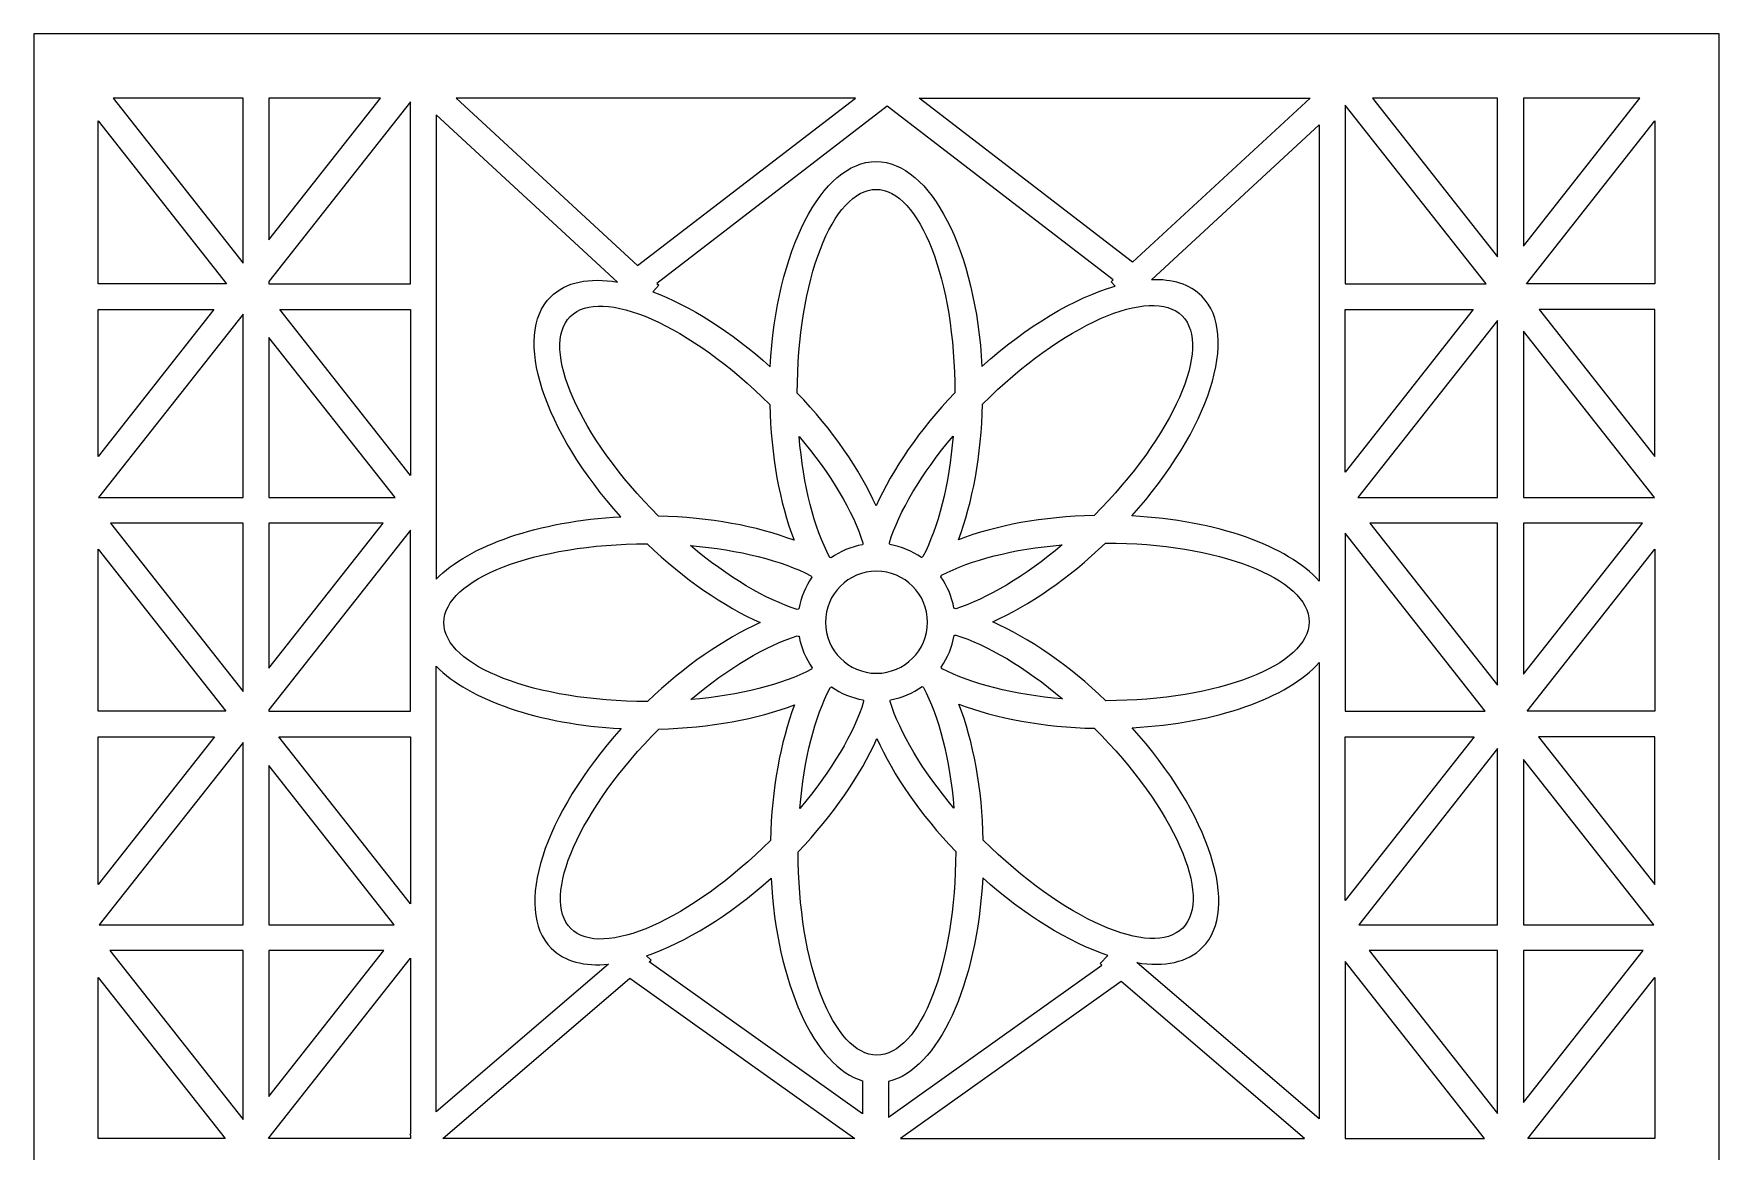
# Model space of a CAD drawing. Header units: centimetres. Extents: x -9.5 to 6.6, y -14.1 to 14.2.
# Drawn here: x -9.52 to -2.18, y 9.37 to 14.24 of the extents above; entities that cross this region are included whole.
import ezdxf

# ---------------------------------------------------------------- set-up
doc = ezdxf.new("R2010")
doc.units = ezdxf.units.CM
doc.header["$MEASUREMENT"] = 0
doc.layers.add('layer 1', color=7, linetype='Continuous')

msp = doc.modelspace()

# ---------------------------------------------------------------- linework, layer by layer
at = {"layer": 'layer 1', "color": 177, "lineweight": 9}
for points, knots in [([(-2.18296, 14.23719), (-2.18296, 14.23719), (-2.18296, -14.0864), (-2.18296, -14.0864), (-2.18296, -14.0864), (-2.18296, -14.0864), (-9.52092, -14.0864), (-9.52092, -14.0864), (-9.52092, -14.0864), (-9.52092, -14.0864), (-9.52092, 14.23719), (-9.52092, 14.23719), (-9.52092, 14.23719), (-9.52092, 14.23719), (-2.18296, 14.23719), (-2.18296, 14.23719)], [0, 0, 0, 0, 0.2, 0.2, 0.2, 0.2, 0.4, 0.4, 0.4, 0.4, 0.6, 0.6, 0.6, 0.6, 1, 1, 1, 1]), ([(-8.60953, 13.95676), (-8.60953, 13.95676), (-8.60953, 13.23917), (-8.60953, 13.23917), (-8.60953, 13.23917), (-8.60953, 13.23917), (-9.17566, 13.95676), (-9.17566, 13.95676), (-9.17566, 13.95676), (-9.17566, 13.95676), (-8.60953, 13.95676), (-8.60953, 13.95676)], [0, 0, 0, 0, 0.25, 0.25, 0.25, 0.25, 0.5, 0.5, 0.5, 0.5, 1, 1, 1, 1]), ([(-8.49736, 13.34023), (-8.49736, 13.34023), (-8.49736, 13.95676), (-8.49736, 13.95676), (-8.49736, 13.95676), (-8.49736, 13.95676), (-8.01096, 13.95676), (-8.01096, 13.95676), (-8.01096, 13.95676), (-8.01096, 13.95676), (-8.49736, 13.34023), (-8.49736, 13.34023)], [0, 0, 0, 0, 0.25, 0.25, 0.25, 0.25, 0.5, 0.5, 0.5, 0.5, 1, 1, 1, 1]), ([(-5.94298, 13.95676), (-5.94298, 13.95676), (-6.89197, 13.22816), (-6.89197, 13.22816), (-6.89197, 13.22816), (-6.89197, 13.22816), (-7.68156, 13.95676), (-7.68156, 13.95676), (-7.68156, 13.95676), (-7.68156, 13.95676), (-5.94298, 13.95676), (-5.94298, 13.95676)], [0, 0, 0, 0, 0.25, 0.25, 0.25, 0.25, 0.5, 0.5, 0.5, 0.5, 1, 1, 1, 1]), ([(-5.66681, 13.95676), (-5.66681, 13.95676), (-4.73735, 13.24316), (-4.73735, 13.24316), (-4.73735, 13.24316), (-4.73735, 13.24316), (-3.96401, 13.95676), (-3.96401, 13.95676), (-3.96401, 13.95676), (-3.96401, 13.95676), (-5.66681, 13.95676), (-5.66681, 13.95676)], [0, 0, 0, 0, 0.25, 0.25, 0.25, 0.25, 0.5, 0.5, 0.5, 0.5, 1, 1, 1, 1]), ([(-3.14813, 13.95676), (-3.14813, 13.95676), (-3.14813, 13.26622), (-3.14813, 13.26622), (-3.14813, 13.26622), (-3.14813, 13.26622), (-3.69291, 13.95676), (-3.69291, 13.95676), (-3.69291, 13.95676), (-3.69291, 13.95676), (-3.14813, 13.95676), (-3.14813, 13.95676)], [0, 0, 0, 0, 0.25, 0.25, 0.25, 0.25, 0.5, 0.5, 0.5, 0.5, 1, 1, 1, 1]), ([(-3.03596, 13.31318), (-3.03596, 13.31318), (-3.03596, 13.95676), (-3.03596, 13.95676), (-3.03596, 13.95676), (-3.03596, 13.95676), (-2.52822, 13.95676), (-2.52822, 13.95676), (-2.52822, 13.95676), (-2.52822, 13.95676), (-3.03596, 13.31318), (-3.03596, 13.31318)], [0, 0, 0, 0, 0.25, 0.25, 0.25, 0.25, 0.5, 0.5, 0.5, 0.5, 1, 1, 1, 1]), ([(-8.49736, 13.14881), (-8.49736, 13.14881), (-8.49736, 13.15912), (-8.49736, 13.15912), (-8.49736, 13.15912), (-8.49736, 13.15912), (-7.8804, 13.94114), (-7.8804, 13.94114), (-7.8804, 13.94114), (-7.8804, 13.94114), (-7.8804, 13.14881), (-7.8804, 13.14881), (-7.8804, 13.14881), (-7.8804, 13.14881), (-8.49736, 13.14881), (-8.49736, 13.14881)], [0, 0, 0, 0, 0.2, 0.2, 0.2, 0.2, 0.4, 0.4, 0.4, 0.4, 0.6, 0.6, 0.6, 0.6, 1, 1, 1, 1]), ([(-7.76823, 13.8841), (-7.76823, 13.8841), (-6.98012, 13.15688), (-6.98012, 13.15688), (-6.98012, 13.15688), (-7.10266, 13.17719), (-7.20497, 13.15782), (-7.27027, 13.09252), (-7.27027, 13.09252), (-7.4388, 12.92398), (-7.30161, 12.50908), (-6.96501, 12.1356), (-6.96501, 12.1356), (-7.32412, 12.11671), (-7.62587, 12.01069), (-7.76823, 11.86456), (-7.76823, 11.86456), (-7.76823, 11.86456), (-7.76823, 13.8841), (-7.76823, 13.8841)], [0, 0, 0, 0, 0.1666667, 0.1666667, 0.1666667, 0.1666667, 0.3333333, 0.3333333, 0.3333333, 0.3333333, 0.5, 0.5, 0.5, 0.5, 0.6666667, 0.6666667, 0.6666667, 0.6666667, 1, 1, 1, 1]), ([(-6.80831, 13.15097), (-6.80831, 13.15097), (-5.80489, 13.92136), (-5.80489, 13.92136), (-5.80489, 13.92136), (-5.80489, 13.92136), (-4.821, 13.16596), (-4.821, 13.16596), (-4.821, 13.16596), (-4.821, 13.16596), (-4.82972, 13.15792), (-4.82972, 13.15792), (-4.82972, 13.15792), (-4.82972, 13.15792), (-4.8126, 13.13937), (-4.8126, 13.13937), (-4.8126, 13.13937), (-4.98976, 13.08789), (-5.19704, 12.96624), (-5.39294, 12.78968), (-5.39294, 12.78968), (-5.41931, 13.29108), (-5.61554, 13.68072), (-5.85365, 13.68072), (-5.85365, 13.68072), (-6.09199, 13.68072), (-6.28837, 13.29033), (-6.31444, 12.78823), (-6.31444, 12.78823), (-6.48553, 12.94222), (-6.66524, 13.05432), (-6.82593, 13.11438), (-6.82593, 13.11438), (-6.82593, 13.11438), (-6.7996, 13.14292), (-6.7996, 13.14292), (-6.7996, 13.14292), (-6.7996, 13.14292), (-6.80831, 13.15097), (-6.80831, 13.15097)], [0, 0, 0, 0, 0.0909091, 0.0909091, 0.0909091, 0.0909091, 0.1818182, 0.1818182, 0.1818182, 0.1818182, 0.2727273, 0.2727273, 0.2727273, 0.2727273, 0.3636364, 0.3636364, 0.3636364, 0.3636364, 0.4545455, 0.4545455, 0.4545455, 0.4545455, 0.5454545, 0.5454545, 0.5454545, 0.5454545, 0.6363636, 0.6363636, 0.6363636, 0.6363636, 0.7272727, 0.7272727, 0.7272727, 0.7272727, 0.8181818, 0.8181818, 0.8181818, 0.8181818, 1, 1, 1, 1]), ([(-3.81205, 13.92666), (-3.81205, 13.92666), (-3.19837, 13.14881), (-3.19837, 13.14881), (-3.19837, 13.14881), (-3.19837, 13.14881), (-3.81205, 13.14881), (-3.81205, 13.14881), (-3.81205, 13.14881), (-3.81205, 13.14881), (-3.81205, 13.92666), (-3.81205, 13.92666)], [0, 0, 0, 0, 0.25, 0.25, 0.25, 0.25, 0.5, 0.5, 0.5, 0.5, 1, 1, 1, 1]), ([(-9.24048, 13.14881), (-9.24048, 13.14881), (-8.68112, 13.14881), (-8.68112, 13.14881), (-8.68112, 13.14881), (-8.68112, 13.14881), (-9.24048, 13.85783), (-9.24048, 13.85783), (-9.24048, 13.85783), (-9.24048, 13.85783), (-9.24048, 13.14881), (-9.24048, 13.14881)], [0, 0, 0, 0, 0.25, 0.25, 0.25, 0.25, 0.5, 0.5, 0.5, 0.5, 1, 1, 1, 1]), ([(-3.92422, 13.84084), (-3.92422, 13.84084), (-4.65481, 13.16669), (-4.65481, 13.16669), (-4.65481, 13.16669), (-4.56398, 13.16995), (-4.48819, 13.14711), (-4.43603, 13.09494), (-4.43603, 13.09494), (-4.26766, 12.92657), (-4.40442, 12.5123), (-4.74031, 12.13911), (-4.74031, 12.13911), (-4.37066, 12.11992), (-4.06157, 12.00841), (-3.92422, 11.85581), (-3.92422, 11.85581), (-3.92422, 11.85581), (-3.92422, 13.84084), (-3.92422, 13.84084)], [0, 0, 0, 0, 0.1666667, 0.1666667, 0.1666667, 0.1666667, 0.3333333, 0.3333333, 0.3333333, 0.3333333, 0.5, 0.5, 0.5, 0.5, 0.6666667, 0.6666667, 0.6666667, 0.6666667, 1, 1, 1, 1]), ([(-2.46339, 13.85783), (-2.46339, 13.85783), (-3.02276, 13.14881), (-3.02276, 13.14881), (-3.02276, 13.14881), (-3.02276, 13.14881), (-2.46339, 13.14881), (-2.46339, 13.14881), (-2.46339, 13.14881), (-2.46339, 13.14881), (-2.46339, 13.85783), (-2.46339, 13.85783)], [0, 0, 0, 0, 0.25, 0.25, 0.25, 0.25, 0.5, 0.5, 0.5, 0.5, 1, 1, 1, 1]), ([(-6.19665, 12.67397), (-6.04212, 12.51248), (-5.92483, 12.34073), (-5.85367, 12.18274), (-5.85367, 12.18274), (-5.7828, 12.34105), (-5.6655, 12.51333), (-5.51066, 12.67536), (-5.51066, 12.67536), (-5.51086, 13.16392), (-5.66438, 13.55996), (-5.85365, 13.55996), (-5.85365, 13.55996), (-6.04305, 13.55996), (-6.19665, 13.16339), (-6.19665, 12.67438), (-6.19665, 12.67438), (-6.19665, 12.67438), (-6.19665, 12.67397), (-6.19665, 12.67397)], [0, 0, 0, 0, 0.1666667, 0.1666667, 0.1666667, 0.1666667, 0.3333333, 0.3333333, 0.3333333, 0.3333333, 0.5, 0.5, 0.5, 0.5, 0.6666667, 0.6666667, 0.6666667, 0.6666667, 1, 1, 1, 1]), ([(-6.80093, 12.1381), (-6.57747, 12.13318), (-6.37309, 12.09467), (-6.21106, 12.03327), (-6.21106, 12.03327), (-6.27288, 12.19533), (-6.31176, 12.4001), (-6.31684, 12.62415), (-6.31684, 12.62415), (-6.66245, 12.96947), (-7.05104, 13.14096), (-7.18488, 13.00712), (-7.18488, 13.00712), (-7.31881, 12.8732), (-7.147, 12.48417), (-6.80122, 12.13839), (-6.80122, 12.13839), (-6.80122, 12.13839), (-6.80093, 12.1381), (-6.80093, 12.1381)], [0, 0, 0, 0, 0.1666667, 0.1666667, 0.1666667, 0.1666667, 0.3333333, 0.3333333, 0.3333333, 0.3333333, 0.5, 0.5, 0.5, 0.5, 0.6666667, 0.6666667, 0.6666667, 0.6666667, 1, 1, 1, 1]), ([(-5.39044, 12.6256), (-5.39536, 12.40215), (-5.43387, 12.19777), (-5.49527, 12.03573), (-5.49527, 12.03573), (-5.33321, 12.09756), (-5.12844, 12.13643), (-4.90439, 12.14151), (-4.90439, 12.14151), (-4.55907, 12.48712), (-4.38758, 12.87571), (-4.52142, 13.00955), (-4.52142, 13.00955), (-4.65535, 13.14348), (-5.04438, 12.97167), (-5.39016, 12.62589), (-5.39016, 12.62589), (-5.39016, 12.62589), (-5.39044, 12.6256), (-5.39044, 12.6256)], [0, 0, 0, 0, 0.1666667, 0.1666667, 0.1666667, 0.1666667, 0.3333333, 0.3333333, 0.3333333, 0.3333333, 0.5, 0.5, 0.5, 0.5, 0.6666667, 0.6666667, 0.6666667, 0.6666667, 1, 1, 1, 1]), ([(-8.73687, 13.03663), (-8.73687, 13.03663), (-9.24048, 13.03663), (-9.24048, 13.03663), (-9.24048, 13.03663), (-9.24048, 13.03663), (-9.24048, 12.39829), (-9.24048, 12.39829), (-9.24048, 12.39829), (-9.24048, 12.39829), (-8.73687, 13.03663), (-8.73687, 13.03663)], [0, 0, 0, 0, 0.25, 0.25, 0.25, 0.25, 0.5, 0.5, 0.5, 0.5, 1, 1, 1, 1]), ([(-8.60953, 13.01694), (-8.60953, 13.01694), (-8.60953, 12.21933), (-8.60953, 12.21933), (-8.60953, 12.21933), (-8.60953, 12.21933), (-9.23879, 12.21933), (-9.23879, 12.21933), (-9.23879, 12.21933), (-9.23879, 12.21933), (-8.60953, 13.01694), (-8.60953, 13.01694)], [0, 0, 0, 0, 0.25, 0.25, 0.25, 0.25, 0.5, 0.5, 0.5, 0.5, 1, 1, 1, 1]), ([(-7.8804, 13.03663), (-7.8804, 13.03663), (-8.44974, 13.03663), (-8.44974, 13.03663), (-8.44974, 13.03663), (-8.44974, 13.03663), (-7.8804, 12.31497), (-7.8804, 12.31497), (-7.8804, 12.31497), (-7.8804, 12.31497), (-7.8804, 13.03663), (-7.8804, 13.03663)], [0, 0, 0, 0, 0.25, 0.25, 0.25, 0.25, 0.5, 0.5, 0.5, 0.5, 1, 1, 1, 1]), ([(-3.81205, 12.32945), (-3.81205, 12.32945), (-3.25413, 13.03663), (-3.25413, 13.03663), (-3.25413, 13.03663), (-3.25413, 13.03663), (-3.81205, 13.03663), (-3.81205, 13.03663), (-3.81205, 13.03663), (-3.81205, 13.03663), (-3.81205, 12.32945), (-3.81205, 12.32945)], [0, 0, 0, 0, 0.25, 0.25, 0.25, 0.25, 0.5, 0.5, 0.5, 0.5, 1, 1, 1, 1]), ([(-3.14813, 12.98989), (-3.14813, 12.98989), (-3.14813, 12.21933), (-3.14813, 12.21933), (-3.14813, 12.21933), (-3.14813, 12.21933), (-3.75605, 12.21933), (-3.75605, 12.21933), (-3.75605, 12.21933), (-3.75605, 12.21933), (-3.14813, 12.98989), (-3.14813, 12.98989)], [0, 0, 0, 0, 0.25, 0.25, 0.25, 0.25, 0.5, 0.5, 0.5, 0.5, 1, 1, 1, 1]), ([(-2.46339, 12.39829), (-2.46339, 12.39829), (-2.967, 13.03663), (-2.967, 13.03663), (-2.967, 13.03663), (-2.967, 13.03663), (-2.46339, 13.03663), (-2.46339, 13.03663), (-2.46339, 13.03663), (-2.46339, 13.03663), (-2.46339, 12.39829), (-2.46339, 12.39829)], [0, 0, 0, 0, 0.25, 0.25, 0.25, 0.25, 0.5, 0.5, 0.5, 0.5, 1, 1, 1, 1]), ([(-8.49736, 12.21933), (-8.49736, 12.21933), (-8.49736, 12.91589), (-8.49736, 12.91589), (-8.49736, 12.91589), (-8.49736, 12.91589), (-7.94782, 12.21933), (-7.94782, 12.21933), (-7.94782, 12.21933), (-7.94782, 12.21933), (-8.49736, 12.21933), (-8.49736, 12.21933)], [0, 0, 0, 0, 0.25, 0.25, 0.25, 0.25, 0.5, 0.5, 0.5, 0.5, 1, 1, 1, 1]), ([(-3.03596, 12.21933), (-3.03596, 12.21933), (-3.03596, 12.94293), (-3.03596, 12.94293), (-3.03596, 12.94293), (-3.03596, 12.94293), (-2.46508, 12.21933), (-2.46508, 12.21933), (-2.46508, 12.21933), (-2.46508, 12.21933), (-3.03596, 12.21933), (-3.03596, 12.21933)], [0, 0, 0, 0, 0.25, 0.25, 0.25, 0.25, 0.5, 0.5, 0.5, 0.5, 1, 1, 1, 1]), ([(-6.04998, 11.95638), (-6.00979, 11.98488), (-5.96321, 12.00494), (-5.9128, 12.01398), (-5.9128, 12.01398), (-5.9122, 12.01647), (-5.91158, 12.01896), (-5.91094, 12.02146), (-5.91094, 12.02146), (-5.95332, 12.15686), (-6.05036, 12.32141), (-6.18878, 12.48512), (-6.18878, 12.48512), (-6.17071, 12.27093), (-6.1226, 12.08569), (-6.05643, 11.96023), (-6.05643, 11.96023), (-6.05427, 11.95895), (-6.05211, 11.95767), (-6.04998, 11.95638)], [0, 0, 0, 0, 0.1666667, 0.1666667, 0.1666667, 0.1666667, 0.3333333, 0.3333333, 0.3333333, 0.3333333, 0.5, 0.5, 0.5, 0.5, 0.6666667, 0.6666667, 0.6666667, 0.6666667, 1, 1, 1, 1]), ([(-5.79414, 12.0145), (-5.74364, 12.00591), (-5.6969, 11.98629), (-5.65649, 11.95818), (-5.65649, 11.95818), (-5.65427, 11.95953), (-5.65204, 11.96087), (-5.64979, 11.96221), (-5.64979, 11.96221), (-5.58403, 12.08791), (-5.5363, 12.27288), (-5.51841, 12.4865), (-5.51841, 12.4865), (-5.65709, 12.32226), (-5.75406, 12.15726), (-5.79598, 12.02176), (-5.79598, 12.02176), (-5.79536, 12.01933), (-5.79474, 12.01691), (-5.79414, 12.0145)], [0, 0, 0, 0, 0.1666667, 0.1666667, 0.1666667, 0.1666667, 0.3333333, 0.3333333, 0.3333333, 0.3333333, 0.5, 0.5, 0.5, 0.5, 0.6666667, 0.6666667, 0.6666667, 0.6666667, 1, 1, 1, 1]), ([(-8.60953, 12.10716), (-8.60953, 12.10716), (-8.60953, 11.37595), (-8.60953, 11.37595), (-8.60953, 11.37595), (-8.60953, 11.37595), (-9.1864, 12.10716), (-9.1864, 12.10716), (-9.1864, 12.10716), (-9.1864, 12.10716), (-8.60953, 12.10716), (-8.60953, 12.10716)], [0, 0, 0, 0, 0.25, 0.25, 0.25, 0.25, 0.5, 0.5, 0.5, 0.5, 1, 1, 1, 1]), ([(-8.49736, 11.477), (-8.49736, 11.477), (-8.49736, 12.10716), (-8.49736, 12.10716), (-8.49736, 12.10716), (-8.49736, 12.10716), (-8.00021, 12.10716), (-8.00021, 12.10716), (-8.00021, 12.10716), (-8.00021, 12.10716), (-8.49736, 11.477), (-8.49736, 11.477)], [0, 0, 0, 0, 0.25, 0.25, 0.25, 0.25, 0.5, 0.5, 0.5, 0.5, 1, 1, 1, 1]), ([(-8.49736, 11.28986), (-8.49736, 11.28986), (-8.49736, 11.2959), (-8.49736, 11.2959), (-8.49736, 11.2959), (-8.49736, 11.2959), (-7.8804, 12.07792), (-7.8804, 12.07792), (-7.8804, 12.07792), (-7.8804, 12.07792), (-7.8804, 11.28986), (-7.8804, 11.28986), (-7.8804, 11.28986), (-7.8804, 11.28986), (-8.49736, 11.28986), (-8.49736, 11.28986)], [0, 0, 0, 0, 0.2, 0.2, 0.2, 0.2, 0.4, 0.4, 0.4, 0.4, 0.6, 0.6, 0.6, 0.6, 1, 1, 1, 1]), ([(-3.81205, 12.06344), (-3.81205, 12.06344), (-3.20174, 11.28986), (-3.20174, 11.28986), (-3.20174, 11.28986), (-3.20174, 11.28986), (-3.81205, 11.28986), (-3.81205, 11.28986), (-3.81205, 11.28986), (-3.81205, 11.28986), (-3.81205, 12.06344), (-3.81205, 12.06344)], [0, 0, 0, 0, 0.25, 0.25, 0.25, 0.25, 0.5, 0.5, 0.5, 0.5, 1, 1, 1, 1]), ([(-3.14813, 12.10716), (-3.14813, 12.10716), (-3.14813, 11.403), (-3.14813, 11.403), (-3.14813, 11.403), (-3.14813, 11.403), (-3.70366, 12.10716), (-3.70366, 12.10716), (-3.70366, 12.10716), (-3.70366, 12.10716), (-3.14813, 12.10716), (-3.14813, 12.10716)], [0, 0, 0, 0, 0.25, 0.25, 0.25, 0.25, 0.5, 0.5, 0.5, 0.5, 1, 1, 1, 1]), ([(-3.03596, 11.44996), (-3.03596, 11.44996), (-3.03596, 12.10716), (-3.03596, 12.10716), (-3.03596, 12.10716), (-3.03596, 12.10716), (-2.51747, 12.10716), (-2.51747, 12.10716), (-2.51747, 12.10716), (-2.51747, 12.10716), (-3.03596, 11.44996), (-3.03596, 11.44996)], [0, 0, 0, 0, 0.25, 0.25, 0.25, 0.25, 0.5, 0.5, 0.5, 0.5, 1, 1, 1, 1]), ([(-9.24048, 11.28986), (-9.24048, 11.28986), (-8.68448, 11.28986), (-8.68448, 11.28986), (-8.68448, 11.28986), (-8.68448, 11.28986), (-9.24048, 11.9946), (-9.24048, 11.9946), (-9.24048, 11.9946), (-9.24048, 11.9946), (-9.24048, 11.28986), (-9.24048, 11.28986)], [0, 0, 0, 0, 0.25, 0.25, 0.25, 0.25, 0.5, 0.5, 0.5, 0.5, 1, 1, 1, 1]), ([(-6.8493, 11.33189), (-6.68781, 11.48643), (-6.51605, 11.60371), (-6.35806, 11.67487), (-6.35806, 11.67487), (-6.51638, 11.74574), (-6.68867, 11.86304), (-6.85069, 12.01789), (-6.85069, 12.01789), (-7.33925, 12.01768), (-7.73529, 11.86417), (-7.73529, 11.67489), (-7.73529, 11.67489), (-7.73529, 11.48549), (-7.33872, 11.33189), (-6.84971, 11.33189), (-6.84971, 11.33189), (-6.84971, 11.33189), (-6.8493, 11.33189), (-6.8493, 11.33189)], [0, 0, 0, 0, 0.1666667, 0.1666667, 0.1666667, 0.1666667, 0.3333333, 0.3333333, 0.3333333, 0.3333333, 0.5, 0.5, 0.5, 0.5, 0.6666667, 0.6666667, 0.6666667, 0.6666667, 1, 1, 1, 1]), ([(-6.18982, 11.73439), (-6.18124, 11.7849), (-6.16162, 11.83164), (-6.13351, 11.87206), (-6.13351, 11.87206), (-6.13485, 11.87427), (-6.13619, 11.8765), (-6.13753, 11.87874), (-6.13753, 11.87874), (-6.26323, 11.94451), (-6.4482, 11.99224), (-6.66183, 12.01013), (-6.66183, 12.01013), (-6.49759, 11.87145), (-6.33259, 11.77448), (-6.19709, 11.73255), (-6.19709, 11.73255), (-6.19466, 11.73318), (-6.19224, 11.73379), (-6.18982, 11.73439)], [0, 0, 0, 0, 0.1666667, 0.1666667, 0.1666667, 0.1666667, 0.3333333, 0.3333333, 0.3333333, 0.3333333, 0.5, 0.5, 0.5, 0.5, 0.6666667, 0.6666667, 0.6666667, 0.6666667, 1, 1, 1, 1]), ([(-5.57216, 11.87464), (-5.54367, 11.83448), (-5.52361, 11.78791), (-5.51457, 11.73753), (-5.51457, 11.73753), (-5.51207, 11.73692), (-5.50956, 11.73629), (-5.50705, 11.73565), (-5.50705, 11.73565), (-5.37167, 11.77803), (-5.20715, 11.87502), (-5.04343, 12.01344), (-5.04343, 12.01344), (-5.25763, 11.99537), (-5.44286, 11.94726), (-5.56831, 11.8811), (-5.56831, 11.8811), (-5.56959, 11.87893), (-5.57087, 11.87678), (-5.57216, 11.87464)], [0, 0, 0, 0, 0.1666667, 0.1666667, 0.1666667, 0.1666667, 0.3333333, 0.3333333, 0.3333333, 0.3333333, 0.5, 0.5, 0.5, 0.5, 0.6666667, 0.6666667, 0.6666667, 0.6666667, 1, 1, 1, 1]), ([(-5.34579, 11.67838), (-5.18748, 11.60749), (-5.01519, 11.49015), (-4.85318, 11.33533), (-4.85318, 11.33533), (-4.36463, 11.33553), (-3.96859, 11.48905), (-3.96859, 11.67832), (-3.96859, 11.67832), (-3.96859, 11.86773), (-4.36516, 12.02132), (-4.85416, 12.02132), (-4.85416, 12.02132), (-4.85416, 12.02132), (-4.85457, 12.02132), (-4.85457, 12.02132), (-4.85457, 12.02132), (-5.01606, 11.86679), (-5.18781, 11.74953), (-5.34579, 11.67838)], [0, 0, 0, 0, 0.1666667, 0.1666667, 0.1666667, 0.1666667, 0.3333333, 0.3333333, 0.3333333, 0.3333333, 0.5, 0.5, 0.5, 0.5, 0.6666667, 0.6666667, 0.6666667, 0.6666667, 1, 1, 1, 1]), ([(-2.46339, 11.9946), (-2.46339, 11.9946), (-3.01938, 11.28986), (-3.01938, 11.28986), (-3.01938, 11.28986), (-3.01938, 11.28986), (-2.46339, 11.28986), (-2.46339, 11.28986), (-2.46339, 11.28986), (-2.46339, 11.28986), (-2.46339, 11.9946), (-2.46339, 11.9946)], [0, 0, 0, 0, 0.25, 0.25, 0.25, 0.25, 0.5, 0.5, 0.5, 0.5, 1, 1, 1, 1]), ([(-5.62993, 11.67661), (-5.62993, 11.55402), (-5.72935, 11.4546), (-5.85194, 11.4546), (-5.85194, 11.4546), (-5.97453, 11.4546), (-6.07394, 11.55402), (-6.07394, 11.67661), (-6.07394, 11.67661), (-6.07394, 11.7992), (-5.97453, 11.89861), (-5.85194, 11.89861), (-5.85194, 11.89861), (-5.72935, 11.89861), (-5.62993, 11.7992), (-5.62993, 11.67661)], [0, 0, 0, 0, 0.2, 0.2, 0.2, 0.2, 0.4, 0.4, 0.4, 0.4, 0.6, 0.6, 0.6, 0.6, 1, 1, 1, 1]), ([(-6.13171, 11.47857), (-6.16021, 11.51875), (-6.18027, 11.56534), (-6.18931, 11.61575), (-6.18931, 11.61575), (-6.19179, 11.61636), (-6.19428, 11.61697), (-6.19677, 11.61761), (-6.19677, 11.61761), (-6.33217, 11.57523), (-6.49673, 11.47819), (-6.66045, 11.33976), (-6.66045, 11.33976), (-6.44626, 11.35783), (-6.26102, 11.40594), (-6.13556, 11.47211), (-6.13556, 11.47211), (-6.13428, 11.47428), (-6.133, 11.47643), (-6.13171, 11.47857)], [0, 0, 0, 0, 0.1666667, 0.1666667, 0.1666667, 0.1666667, 0.3333333, 0.3333333, 0.3333333, 0.3333333, 0.5, 0.5, 0.5, 0.5, 0.6666667, 0.6666667, 0.6666667, 0.6666667, 1, 1, 1, 1]), ([(-5.51404, 11.61887), (-5.52262, 11.56836), (-5.54223, 11.52161), (-5.57034, 11.4812), (-5.57034, 11.4812), (-5.56898, 11.47897), (-5.56764, 11.47673), (-5.5663, 11.47447), (-5.5663, 11.47447), (-5.44061, 11.4087), (-5.25566, 11.36095), (-5.04203, 11.34307), (-5.04203, 11.34307), (-5.20629, 11.48177), (-5.3713, 11.57876), (-5.50682, 11.62069), (-5.50682, 11.62069), (-5.50923, 11.62007), (-5.51164, 11.61946), (-5.51404, 11.61887)], [0, 0, 0, 0, 0.1666667, 0.1666667, 0.1666667, 0.1666667, 0.3333333, 0.3333333, 0.3333333, 0.3333333, 0.5, 0.5, 0.5, 0.5, 0.6666667, 0.6666667, 0.6666667, 0.6666667, 1, 1, 1, 1]), ([(-7.76823, 9.54691), (-7.76823, 9.54691), (-7.01796, 10.18858), (-7.01796, 10.18858), (-7.01796, 10.18858), (-7.12262, 10.17848), (-7.20983, 10.20026), (-7.26784, 10.25827), (-7.26784, 10.25827), (-7.43621, 10.42664), (-7.29945, 10.84091), (-6.96356, 11.21411), (-6.96356, 11.21411), (-7.3233, 11.23278), (-7.62567, 11.3389), (-7.76823, 11.48522), (-7.76823, 11.48522), (-7.76823, 11.48522), (-7.76823, 9.54691), (-7.76823, 9.54691)], [0, 0, 0, 0, 0.1666667, 0.1666667, 0.1666667, 0.1666667, 0.3333333, 0.3333333, 0.3333333, 0.3333333, 0.5, 0.5, 0.5, 0.5, 0.6666667, 0.6666667, 0.6666667, 0.6666667, 1, 1, 1, 1]), ([(-3.92422, 11.50083), (-4.0614, 11.34844), (-4.36985, 11.23702), (-4.73886, 11.21761), (-4.73886, 11.21761), (-4.40226, 10.84414), (-4.26507, 10.42923), (-4.4336, 10.2607), (-4.4336, 10.2607), (-4.498, 10.1963), (-4.59839, 10.17659), (-4.71867, 10.19554), (-4.71867, 10.19554), (-4.71867, 10.19554), (-3.92422, 9.51609), (-3.92422, 9.51609), (-3.92422, 9.51609), (-3.92422, 9.51609), (-3.92422, 11.50083), (-3.92422, 11.50083)], [0, 0, 0, 0, 0.1666667, 0.1666667, 0.1666667, 0.1666667, 0.3333333, 0.3333333, 0.3333333, 0.3333333, 0.5, 0.5, 0.5, 0.5, 0.6666667, 0.6666667, 0.6666667, 0.6666667, 1, 1, 1, 1]), ([(-5.90972, 11.33872), (-5.96022, 11.3473), (-6.00696, 11.36693), (-6.04737, 11.39503), (-6.04737, 11.39503), (-6.04959, 11.39368), (-6.05183, 11.39233), (-6.05408, 11.39099), (-6.05408, 11.39099), (-6.11984, 11.26529), (-6.16757, 11.08033), (-6.18546, 10.86671), (-6.18546, 10.86671), (-6.04678, 11.03095), (-5.94981, 11.19595), (-5.90788, 11.33145), (-5.90788, 11.33145), (-5.90851, 11.33388), (-5.90912, 11.3363), (-5.90972, 11.33872)], [0, 0, 0, 0, 0.1666667, 0.1666667, 0.1666667, 0.1666667, 0.3333333, 0.3333333, 0.3333333, 0.3333333, 0.5, 0.5, 0.5, 0.5, 0.6666667, 0.6666667, 0.6666667, 0.6666667, 1, 1, 1, 1]), ([(-5.65375, 11.39693), (-5.69396, 11.36839), (-5.74058, 11.34829), (-5.79103, 11.33924), (-5.79103, 11.33924), (-5.79164, 11.33674), (-5.79227, 11.33422), (-5.79291, 11.33171), (-5.79291, 11.33171), (-5.75052, 11.19632), (-5.65348, 11.03178), (-5.51508, 10.86808), (-5.51508, 10.86808), (-5.53316, 11.0824), (-5.58131, 11.26774), (-5.64754, 11.39322), (-5.64754, 11.39322), (-5.64962, 11.39445), (-5.65169, 11.39569), (-5.65375, 11.39693)], [0, 0, 0, 0, 0.1666667, 0.1666667, 0.1666667, 0.1666667, 0.3333333, 0.3333333, 0.3333333, 0.3333333, 0.5, 0.5, 0.5, 0.5, 0.6666667, 0.6666667, 0.6666667, 0.6666667, 1, 1, 1, 1]), ([(-6.31343, 10.72761), (-6.30851, 10.95107), (-6.27, 11.15545), (-6.2086, 11.31748), (-6.2086, 11.31748), (-6.37067, 11.25566), (-6.57544, 11.21679), (-6.79948, 11.21171), (-6.79948, 11.21171), (-7.1448, 10.8661), (-7.31629, 10.4775), (-7.18245, 10.34366), (-7.18245, 10.34366), (-7.04853, 10.20974), (-6.6595, 10.38154), (-6.31372, 10.72733), (-6.31372, 10.72733), (-6.31372, 10.72733), (-6.31343, 10.72761), (-6.31343, 10.72761)], [0, 0, 0, 0, 0.1666667, 0.1666667, 0.1666667, 0.1666667, 0.3333333, 0.3333333, 0.3333333, 0.3333333, 0.5, 0.5, 0.5, 0.5, 0.6666667, 0.6666667, 0.6666667, 0.6666667, 1, 1, 1, 1]), ([(-4.90293, 11.2151), (-5.12644, 11.22002), (-5.33081, 11.25858), (-5.4928, 11.32002), (-5.4928, 11.32002), (-5.43097, 11.15793), (-5.39211, 10.95312), (-5.38703, 10.72906), (-5.38703, 10.72906), (-5.04142, 10.38374), (-4.65283, 10.21225), (-4.51899, 10.34609), (-4.51899, 10.34609), (-4.38506, 10.48002), (-4.55687, 10.86905), (-4.90265, 11.21483), (-4.90265, 11.21483), (-4.90265, 11.21483), (-4.90293, 11.2151), (-4.90293, 11.2151)], [0, 0, 0, 0, 0.1666667, 0.1666667, 0.1666667, 0.1666667, 0.3333333, 0.3333333, 0.3333333, 0.3333333, 0.5, 0.5, 0.5, 0.5, 0.6666667, 0.6666667, 0.6666667, 0.6666667, 1, 1, 1, 1]), ([(-8.7335, 11.17768), (-8.7335, 11.17768), (-9.24048, 11.17768), (-9.24048, 11.17768), (-9.24048, 11.17768), (-9.24048, 11.17768), (-9.24048, 10.53506), (-9.24048, 10.53506), (-9.24048, 10.53506), (-9.24048, 10.53506), (-8.7335, 11.17768), (-8.7335, 11.17768)], [0, 0, 0, 0, 0.25, 0.25, 0.25, 0.25, 0.5, 0.5, 0.5, 0.5, 1, 1, 1, 1]), ([(-8.60953, 11.15372), (-8.60953, 11.15372), (-8.60953, 10.36038), (-8.60953, 10.36038), (-8.60953, 10.36038), (-8.60953, 10.36038), (-9.23542, 10.36038), (-9.23542, 10.36038), (-9.23542, 10.36038), (-9.23542, 10.36038), (-8.60953, 11.15372), (-8.60953, 11.15372)], [0, 0, 0, 0, 0.25, 0.25, 0.25, 0.25, 0.5, 0.5, 0.5, 0.5, 1, 1, 1, 1]), ([(-7.8804, 11.17768), (-7.8804, 11.17768), (-8.45311, 11.17768), (-8.45311, 11.17768), (-8.45311, 11.17768), (-8.45311, 11.17768), (-7.8804, 10.45175), (-7.8804, 10.45175), (-7.8804, 10.45175), (-7.8804, 10.45175), (-7.8804, 11.17768), (-7.8804, 11.17768)], [0, 0, 0, 0, 0.25, 0.25, 0.25, 0.25, 0.5, 0.5, 0.5, 0.5, 1, 1, 1, 1]), ([(-5.50722, 10.67924), (-5.66175, 10.84073), (-5.77904, 11.01248), (-5.8502, 11.17047), (-5.8502, 11.17047), (-5.92108, 11.01216), (-6.03839, 10.83988), (-6.19322, 10.67787), (-6.19322, 10.67787), (-6.19301, 10.18931), (-6.0395, 9.79326), (-5.85022, 9.79326), (-5.85022, 9.79326), (-5.66082, 9.79326), (-5.50722, 10.18983), (-5.50722, 10.67884), (-5.50722, 10.67884), (-5.50722, 10.67884), (-5.50722, 10.67924), (-5.50722, 10.67924)], [0, 0, 0, 0, 0.1666667, 0.1666667, 0.1666667, 0.1666667, 0.3333333, 0.3333333, 0.3333333, 0.3333333, 0.5, 0.5, 0.5, 0.5, 0.6666667, 0.6666667, 0.6666667, 0.6666667, 1, 1, 1, 1]), ([(-3.81205, 10.46623), (-3.81205, 10.46623), (-3.25076, 11.17768), (-3.25076, 11.17768), (-3.25076, 11.17768), (-3.25076, 11.17768), (-3.81205, 11.17768), (-3.81205, 11.17768), (-3.81205, 11.17768), (-3.81205, 11.17768), (-3.81205, 10.46623), (-3.81205, 10.46623)], [0, 0, 0, 0, 0.25, 0.25, 0.25, 0.25, 0.5, 0.5, 0.5, 0.5, 1, 1, 1, 1]), ([(-2.46339, 10.53506), (-2.46339, 10.53506), (-2.97037, 11.17768), (-2.97037, 11.17768), (-2.97037, 11.17768), (-2.97037, 11.17768), (-2.46339, 11.17768), (-2.46339, 11.17768), (-2.46339, 11.17768), (-2.46339, 11.17768), (-2.46339, 10.53506), (-2.46339, 10.53506)], [0, 0, 0, 0, 0.25, 0.25, 0.25, 0.25, 0.5, 0.5, 0.5, 0.5, 1, 1, 1, 1]), ([(-3.14813, 11.12667), (-3.14813, 11.12667), (-3.14813, 10.36038), (-3.14813, 10.36038), (-3.14813, 10.36038), (-3.14813, 10.36038), (-3.75268, 10.36038), (-3.75268, 10.36038), (-3.75268, 10.36038), (-3.75268, 10.36038), (-3.14813, 11.12667), (-3.14813, 11.12667)], [0, 0, 0, 0, 0.25, 0.25, 0.25, 0.25, 0.5, 0.5, 0.5, 0.5, 1, 1, 1, 1]), ([(-8.49736, 10.36038), (-8.49736, 10.36038), (-8.49736, 11.05266), (-8.49736, 11.05266), (-8.49736, 11.05266), (-8.49736, 11.05266), (-7.95119, 10.36038), (-7.95119, 10.36038), (-7.95119, 10.36038), (-7.95119, 10.36038), (-8.49736, 10.36038), (-8.49736, 10.36038)], [0, 0, 0, 0, 0.25, 0.25, 0.25, 0.25, 0.5, 0.5, 0.5, 0.5, 1, 1, 1, 1]), ([(-3.03596, 10.36038), (-3.03596, 10.36038), (-3.03596, 11.07971), (-3.03596, 11.07971), (-3.03596, 11.07971), (-3.03596, 11.07971), (-2.46845, 10.36038), (-2.46845, 10.36038), (-2.46845, 10.36038), (-2.46845, 10.36038), (-3.03596, 10.36038), (-3.03596, 10.36038)], [0, 0, 0, 0, 0.25, 0.25, 0.25, 0.25, 0.5, 0.5, 0.5, 0.5, 1, 1, 1, 1]), ([(-6.84208, 10.19864), (-6.84208, 10.19864), (-5.91236, 9.53706), (-5.91236, 9.53706), (-5.91236, 9.53706), (-5.91236, 9.53706), (-5.91236, 9.68152), (-5.91236, 9.68152), (-5.91236, 9.68152), (-6.12173, 9.74241), (-6.28689, 10.10651), (-6.31093, 10.56353), (-6.31093, 10.56353), (-6.49293, 10.3995), (-6.68477, 10.28285), (-6.85314, 10.22583), (-6.85314, 10.22583), (-6.85314, 10.22583), (-6.83343, 10.20604), (-6.83343, 10.20604), (-6.83343, 10.20604), (-6.83343, 10.20604), (-6.84208, 10.19864), (-6.84208, 10.19864)], [0, 0, 0, 0, 0.1428571, 0.1428571, 0.1428571, 0.1428571, 0.2857143, 0.2857143, 0.2857143, 0.2857143, 0.4285714, 0.4285714, 0.4285714, 0.4285714, 0.5714286, 0.5714286, 0.5714286, 0.5714286, 0.7142857, 0.7142857, 0.7142857, 0.7142857, 1, 1, 1, 1]), ([(-4.87029, 10.18485), (-4.87029, 10.18485), (-5.80019, 9.52314), (-5.80019, 9.52314), (-5.80019, 9.52314), (-5.80019, 9.52314), (-5.80019, 9.67836), (-5.80019, 9.67836), (-5.80019, 9.67836), (-5.58489, 9.72851), (-5.41365, 10.0985), (-5.38943, 10.56499), (-5.38943, 10.56499), (-5.20633, 10.40019), (-5.01336, 10.28336), (-4.84438, 10.22696), (-4.84438, 10.22696), (-4.84438, 10.22696), (-4.87894, 10.19225), (-4.87894, 10.19225), (-4.87894, 10.19225), (-4.87894, 10.19225), (-4.87029, 10.18485), (-4.87029, 10.18485)], [0, 0, 0, 0, 0.1428571, 0.1428571, 0.1428571, 0.1428571, 0.2857143, 0.2857143, 0.2857143, 0.2857143, 0.4285714, 0.4285714, 0.4285714, 0.4285714, 0.5714286, 0.5714286, 0.5714286, 0.5714286, 0.7142857, 0.7142857, 0.7142857, 0.7142857, 1, 1, 1, 1]), ([(-8.60953, 10.24821), (-8.60953, 10.24821), (-8.60953, 9.51273), (-8.60953, 9.51273), (-8.60953, 9.51273), (-8.60953, 9.51273), (-9.18977, 10.24821), (-9.18977, 10.24821), (-9.18977, 10.24821), (-9.18977, 10.24821), (-8.60953, 10.24821), (-8.60953, 10.24821)], [0, 0, 0, 0, 0.25, 0.25, 0.25, 0.25, 0.5, 0.5, 0.5, 0.5, 1, 1, 1, 1]), ([(-8.49736, 9.61378), (-8.49736, 9.61378), (-8.49736, 10.24821), (-8.49736, 10.24821), (-8.49736, 10.24821), (-8.49736, 10.24821), (-7.99684, 10.24821), (-7.99684, 10.24821), (-7.99684, 10.24821), (-7.99684, 10.24821), (-8.49736, 9.61378), (-8.49736, 9.61378)], [0, 0, 0, 0, 0.25, 0.25, 0.25, 0.25, 0.5, 0.5, 0.5, 0.5, 1, 1, 1, 1]), ([(-7.88375, 9.44811), (-7.88375, 9.44811), (-7.8804, 9.45098), (-7.8804, 9.45098), (-7.8804, 9.45098), (-7.8804, 9.45098), (-7.8804, 10.2147), (-7.8804, 10.2147), (-7.8804, 10.2147), (-7.8804, 10.2147), (-8.49736, 9.43268), (-8.49736, 9.43268), (-8.49736, 9.43268), (-8.49736, 9.43268), (-8.49736, 9.43091), (-8.49736, 9.43091), (-8.49736, 9.43091), (-8.49736, 9.43091), (-7.90579, 9.43091), (-7.90579, 9.43091), (-7.90579, 9.43091), (-7.90579, 9.43091), (-7.8804, 9.43091), (-7.8804, 9.43091), (-7.8804, 9.43091), (-7.8804, 9.43091), (-7.8804, 9.44475), (-7.8804, 9.44475), (-7.8804, 9.44475), (-7.8804, 9.44475), (-7.88375, 9.44811), (-7.88375, 9.44811)], [0, 0, 0, 0, 0.1111111, 0.1111111, 0.1111111, 0.1111111, 0.2222222, 0.2222222, 0.2222222, 0.2222222, 0.3333333, 0.3333333, 0.3333333, 0.3333333, 0.4444444, 0.4444444, 0.4444444, 0.4444444, 0.5555556, 0.5555556, 0.5555556, 0.5555556, 0.6666667, 0.6666667, 0.6666667, 0.6666667, 0.7777778, 0.7777778, 0.7777778, 0.7777778, 1, 1, 1, 1]), ([(-3.81205, 10.20022), (-3.81205, 10.20022), (-3.20511, 9.43091), (-3.20511, 9.43091), (-3.20511, 9.43091), (-3.20511, 9.43091), (-3.81205, 9.43091), (-3.81205, 9.43091), (-3.81205, 9.43091), (-3.81205, 9.43091), (-3.81205, 10.20022), (-3.81205, 10.20022)], [0, 0, 0, 0, 0.25, 0.25, 0.25, 0.25, 0.5, 0.5, 0.5, 0.5, 1, 1, 1, 1]), ([(-3.14813, 10.24821), (-3.14813, 10.24821), (-3.14813, 9.53978), (-3.14813, 9.53978), (-3.14813, 9.53978), (-3.14813, 9.53978), (-3.70703, 10.24821), (-3.70703, 10.24821), (-3.70703, 10.24821), (-3.70703, 10.24821), (-3.14813, 10.24821), (-3.14813, 10.24821)], [0, 0, 0, 0, 0.25, 0.25, 0.25, 0.25, 0.5, 0.5, 0.5, 0.5, 1, 1, 1, 1]), ([(-3.03596, 9.58674), (-3.03596, 9.58674), (-3.03596, 10.24821), (-3.03596, 10.24821), (-3.03596, 10.24821), (-3.03596, 10.24821), (-2.5141, 10.24821), (-2.5141, 10.24821), (-2.5141, 10.24821), (-2.5141, 10.24821), (-3.03596, 9.58674), (-3.03596, 9.58674)], [0, 0, 0, 0, 0.25, 0.25, 0.25, 0.25, 0.5, 0.5, 0.5, 0.5, 1, 1, 1, 1]), ([(-9.24048, 9.43091), (-9.24048, 9.43091), (-8.68785, 9.43091), (-8.68785, 9.43091), (-8.68785, 9.43091), (-8.68785, 9.43091), (-9.24048, 10.13138), (-9.24048, 10.13138), (-9.24048, 10.13138), (-9.24048, 10.13138), (-9.24048, 9.43091), (-9.24048, 9.43091)], [0, 0, 0, 0, 0.25, 0.25, 0.25, 0.25, 0.5, 0.5, 0.5, 0.5, 1, 1, 1, 1]), ([(-5.94594, 9.43091), (-5.94594, 9.43091), (-6.92508, 10.12766), (-6.92508, 10.12766), (-6.92508, 10.12766), (-6.92508, 10.12766), (-7.73975, 9.43091), (-7.73975, 9.43091), (-7.73975, 9.43091), (-7.73975, 9.43091), (-5.94594, 9.43091), (-5.94594, 9.43091)], [0, 0, 0, 0, 0.25, 0.25, 0.25, 0.25, 0.5, 0.5, 0.5, 0.5, 1, 1, 1, 1]), ([(-2.46339, 10.13138), (-2.46339, 10.13138), (-3.01602, 9.43091), (-3.01602, 9.43091), (-3.01602, 9.43091), (-3.01602, 9.43091), (-2.46339, 9.43091), (-2.46339, 9.43091), (-2.46339, 9.43091), (-2.46339, 9.43091), (-2.46339, 10.13138), (-2.46339, 10.13138)], [0, 0, 0, 0, 0.25, 0.25, 0.25, 0.25, 0.5, 0.5, 0.5, 0.5, 1, 1, 1, 1]), ([(-5.74705, 9.43091), (-5.74705, 9.43091), (-4.78729, 10.11386), (-4.78729, 10.11386), (-4.78729, 10.11386), (-4.78729, 10.11386), (-3.98874, 9.43091), (-3.98874, 9.43091), (-3.98874, 9.43091), (-3.98874, 9.43091), (-5.74705, 9.43091), (-5.74705, 9.43091)], [0, 0, 0, 0, 0.25, 0.25, 0.25, 0.25, 0.5, 0.5, 0.5, 0.5, 1, 1, 1, 1])]:
    msp.add_open_spline(points, degree=3, knots=knots, dxfattribs=at)

doc.saveas('drawing.dxf')
